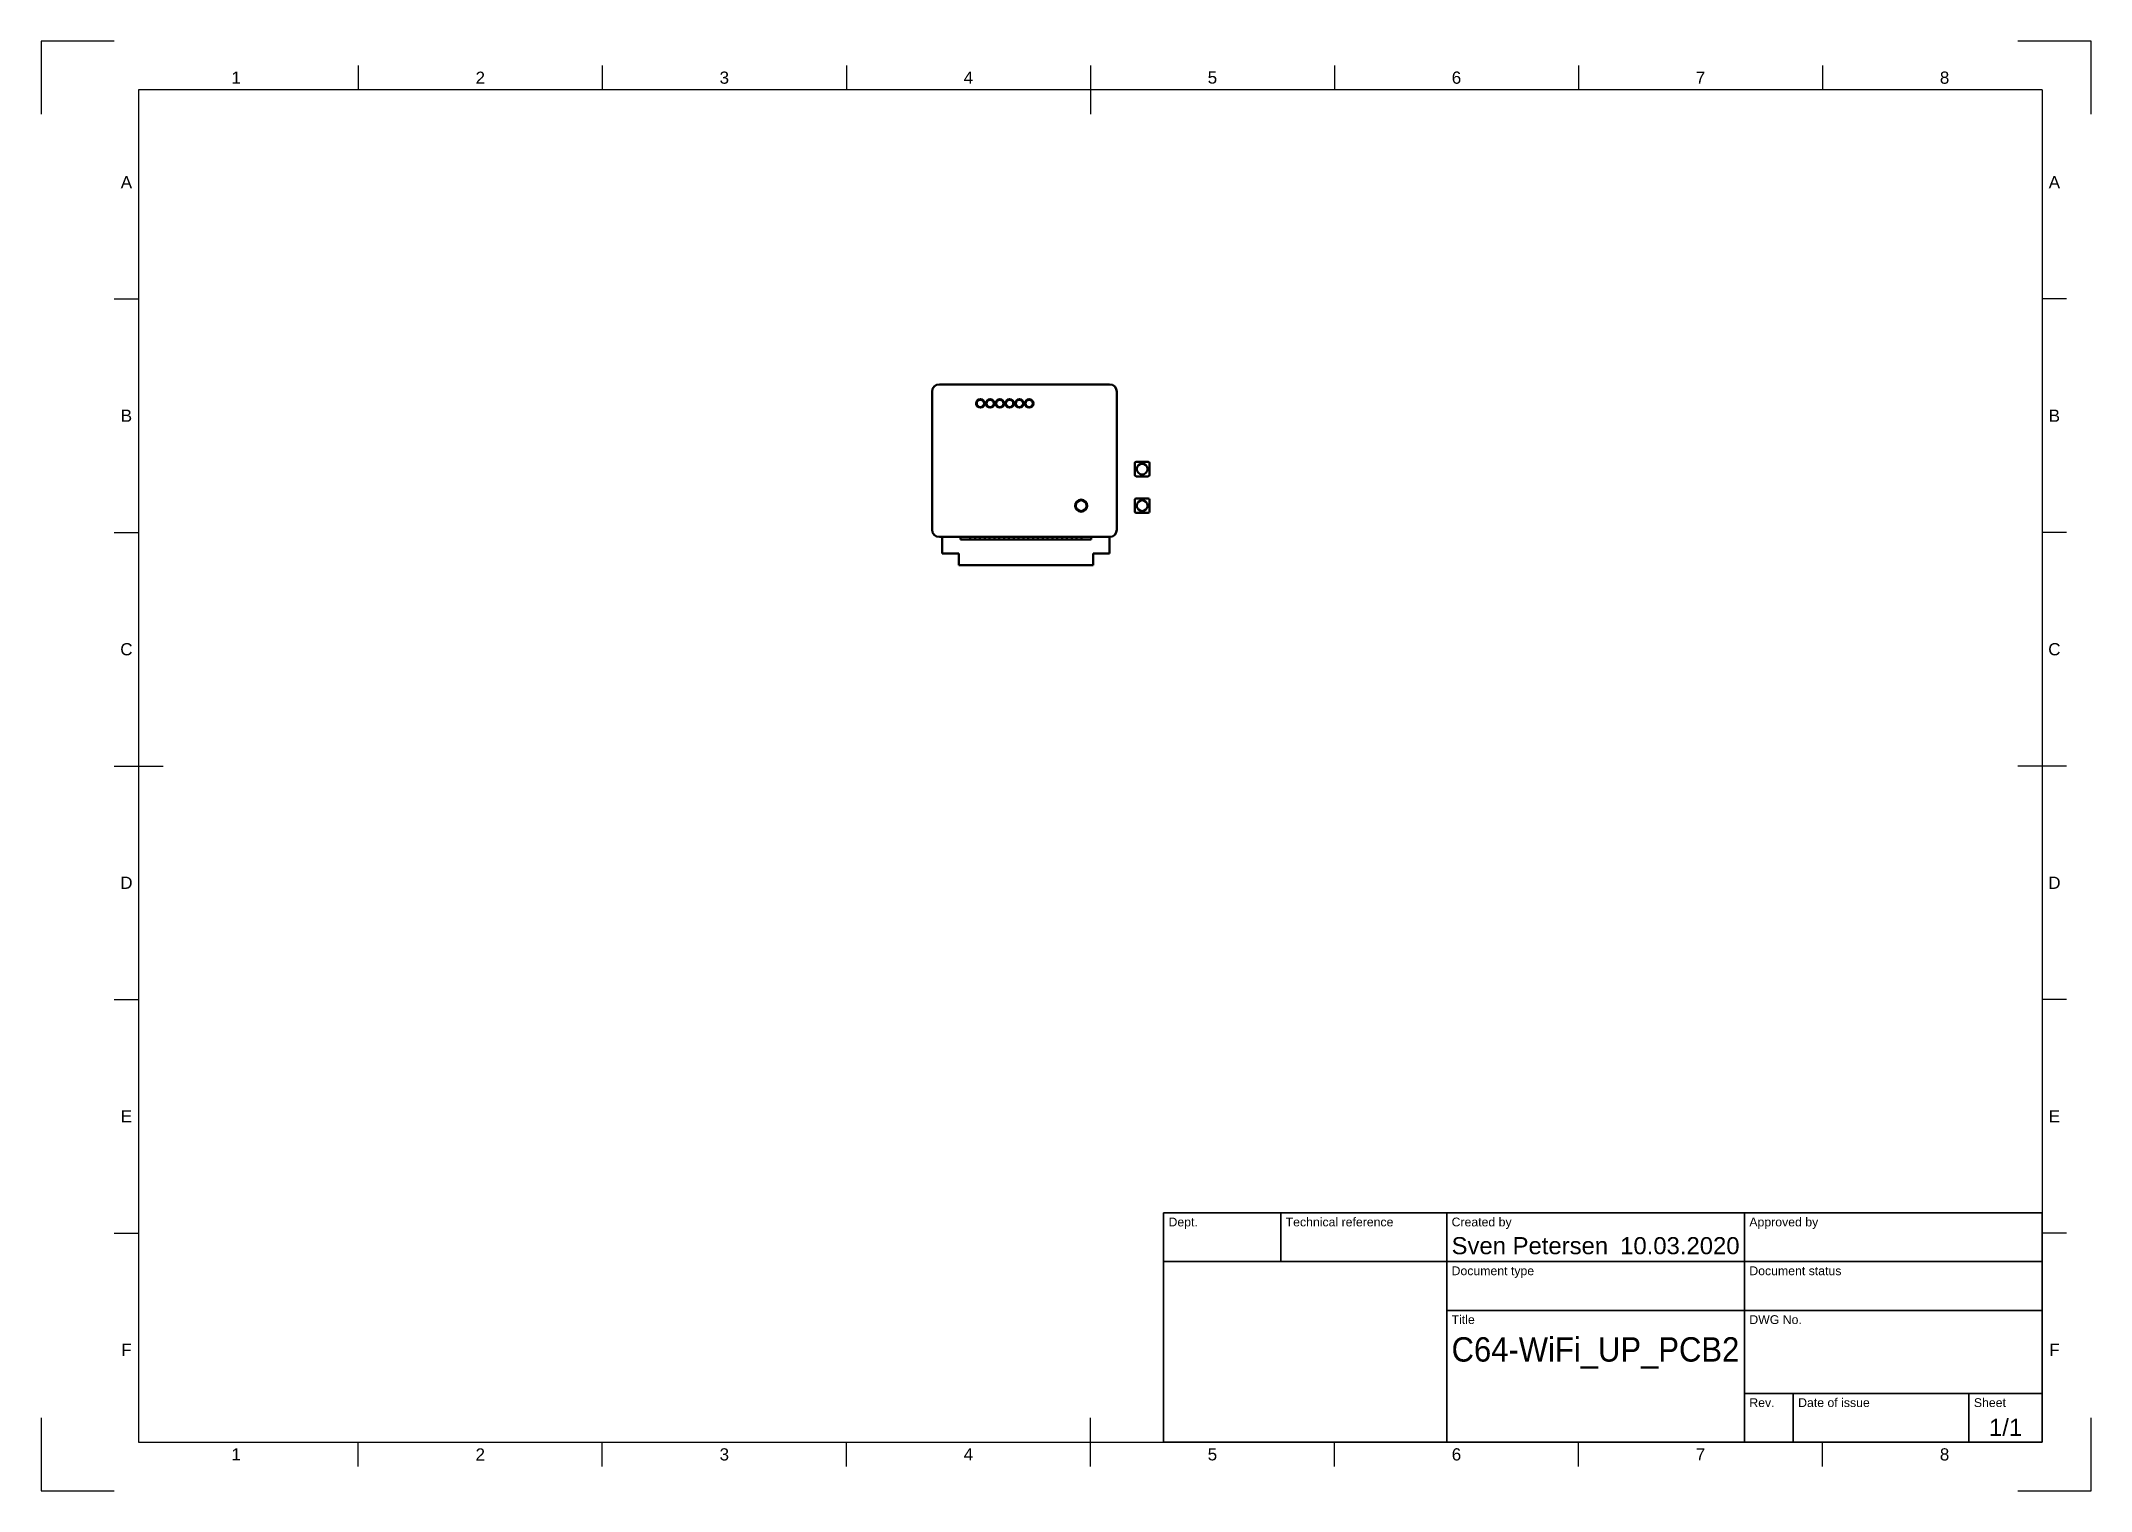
# Model space of a CAD drawing. Header units: millimetres. Extents: x 0 to 420, y 0 to 297.
import ezdxf
from ezdxf.enums import TextEntityAlignment as Align

# ---------------------------------------------------------------- set-up
doc = ezdxf.new("R2010")
doc.units = ezdxf.units.MM
doc.header["$LTSCALE"] = 0.75
for name, color, linetype, lineweight in [('Border', 7, 'Continuous', 25), ('TitleBlock', 7, 'Continuous', 35), ('Visible', 7, 'Continuous', 50)]:
    doc.layers.add(name, color=color, linetype=linetype, lineweight=lineweight)
doc.styles.add('FusionTitle', font='')
doc.styles.get('FusionTitle').set_extended_font_data('Arial Unicode MS')

# ---------------------------------------------------------------- blocks, each defined once
blk = doc.blocks.new('ISO_A3_SHEET')
at = {"layer": 'Border'}
for p, q in [((15, 297), (0, 297)), ((0, 297), (0, 282)), ((420, 297), (405, 297)), ((420, 282), (420, 297)), ((65, 292), (65, 287)), ((115, 292), (115, 287)), ((165, 292), (165, 287)), ((215, 292), (215, 282)), ((265, 292), (265, 287)), ((315, 292), (315, 287)), ((365, 292), (365, 287)), ((410, 287), (20, 287)), ((20, 287), (20, 10)), ((410, 287), (410, 10)), ((15, 244.16666), (20, 244.16666)), ((415, 244.16666), (410, 244.16666)), ((15, 196.33333), (20, 196.33333)), ((415, 196.33333), (410, 196.33333)), ((15, 148.5), (25, 148.5)), ((415, 148.5), (405, 148.5)), ((15, 100.66667), (20, 100.66667)), ((415, 100.66667), (410, 100.66667)), ((15, 52.83334), (20, 52.83334)), ((415, 52.83334), (410, 52.83334)), ((0, 15), (0, 0)), ((215, 5), (215, 15)), ((420, 0), (420, 15)), ((20, 10), (410, 10)), ((65, 5), (65, 10)), ((115, 5), (115, 10)), ((165, 5), (165, 10)), ((265, 5), (265, 10)), ((315, 5), (315, 10)), ((365, 5), (365, 10)), ((0, 0), (15, 0)), ((405, 0), (420, 0))]:
    blk.add_line(p, q, dxfattribs=at)
at = {"layer": 'Border', "style": 'FusionTitle'}
for s, p in [('1', (40, 289.5)), ('2', (90, 289.5)), ('3', (140, 289.5)), ('4', (190, 289.5)), ('5', (240, 289.5)), ('6', (290, 289.5)), ('7', (340, 289.5)), ('8', (390, 289.5)), ('A', (17.5, 268.08333)), ('A', (412.5, 268.08333)), ('B', (17.5, 220.25)), ('B', (412.5, 220.25)), ('C', (17.5, 172.41667)), ('C', (412.5, 172.41667)), ('D', (17.5, 124.58334)), ('D', (412.5, 124.58334)), ('E', (17.5, 76.75001)), ('E', (412.5, 76.75001)), ('F', (17.5, 28.91668)), ('F', (412.5, 28.91668)), ('1', (40, 7.5)), ('2', (90, 7.5)), ('3', (140, 7.5)), ('4', (190, 7.5)), ('5', (240, 7.5)), ('6', (290, 7.5)), ('7', (340, 7.5)), ('8', (390, 7.5))]:
    blk.add_text(s, height=2.5, dxfattribs=at).set_placement(p, align=Align.MIDDLE)
blk = doc.blocks.new('ISO_TITLEBLOCK')
at = {"layer": 'TitleBlock'}
for p, q in [((0, 47), (-180, 47)), ((-180, 47), (-180, 0)), ((-156, 37), (-156, 47)), ((-122, 0), (-122, 47)), ((-61, 0), (-61, 47)), ((0, 0), (0, 47)), ((-180, 37), (0, 37)), ((-122, 27), (0, 27)), ((-61, 10), (0, 10)), ((-51, 0), (-51, 10)), ((-15, 0), (-15, 10)), ((-180, 0), (0, 0))]:
    blk.add_line(p, q, dxfattribs=at)
at = {"layer": 'TitleBlock', "style": 'FusionTitle'}
for s, p in [('Dept.', (-179, 46)), ('Technical reference', (-155, 46)), ('Created by', (-121, 46)), ('Approved by', (-60, 46)), ('Document type', (-121, 36)), ('Document status', (-60, 36)), ('Title', (-121, 26)), ('DWG No.', (-60, 26)), ('Rev.', (-60, 9)), ('Date of issue', (-50, 9)), ('Sheet', (-14, 9))]:
    blk.add_text(s, height=1.8, dxfattribs=at).set_placement(p, align=Align.TOP_LEFT)
for tag, p, height in [('DEPT', (-179, 38.5), 3.5), ('TECHNICAL_REFERENCE', (-155, 38.5), 3.5), ('CREATED_BY', (-121, 38.5), 3.5), ('APPROVED_BY', (-60, 38.5), 3.5), ('DOCUMENT_TYPE', (-121, 28.5), 3.5), ('DOCUMENT_STATUS', (-60, 28.5), 3.5), ('TITLE_1', (-121, 16.5), 5), ('TITLE_2', (-121, 9), 5), ('TITLE_3', (-121, 1.5), 5), ('DATE_OF_ISSUE', (-50, 1.5), 3.5)]:
    blk.add_attdef(tag, p, '', height=height, dxfattribs=at)
for tag, p in [('CREATED_DATE', (-62, 38.5)), ('APPROVED_DATE', (-1, 38.5))]:
    blk.add_attdef(tag, text='', height=3.5, dxfattribs=at).set_placement(p, align=Align.RIGHT)
for tag, height, p in [('DRAWING_NUMBER', 5, (-30.5, 16.6)), ('REV', 3.5, (-56, 3.1)), ('SHEET', 3.5, (-7.5, 3.1))]:
    blk.add_attdef(tag, text='', height=height, dxfattribs=at).set_placement(p, align=Align.MIDDLE)

msp = doc.modelspace()

# ---------------------------------------------------------------- linework, layer by layer
at = {"layer": 'Visible'}
for p, q in [((182.551081, 225.173209, 4.425), (182.551081, 196.923225, 4.425)), ((218.911081, 226.673209, 4.425), (184.051081, 226.673209, 4.425)), ((192.451081, 223.523225, 3.975), (192.051081, 223.523225, 3.975)), ((192.851081, 223.523225, 3.975), (192.451081, 223.523225, 3.975)), ((194.451081, 223.523225, 3.975), (194.051081, 223.523225, 3.975)), ((194.851081, 223.523225, 3.975), (194.451081, 223.523225, 3.975)), ((196.451081, 223.523225, 3.975), (196.051081, 223.523225, 3.975)), ((196.851081, 223.523225, 3.975), (196.451081, 223.523225, 3.975)), ((198.451081, 223.523225, 3.975), (198.051081, 223.523225, 3.975)), ((198.851081, 223.523225, 3.975), (198.451081, 223.523225, 3.975)), ((200.451081, 223.523225, 3.975), (200.051081, 223.523225, 3.975)), ((200.851081, 223.523225, 3.975), (200.451081, 223.523225, 3.975)), ((202.451081, 223.523225, 3.975), (202.051081, 223.523225, 3.975)), ((202.851081, 223.523225, 3.975), (202.451081, 223.523225, 3.975)), ((220.411081, 196.923225, 4.425), (220.411081, 225.173209, 4.425)), ((224.101081, 208.123225, 4.425), (224.101081, 210.523225, 4.425)), ((226.801081, 210.823225, 4.425), (224.401081, 210.823225, 4.425)), ((227.101081, 208.123225, 4.425), (227.101081, 210.523225, 4.425)), ((224.401081, 207.823225, 4.425), (226.801081, 207.823225, 4.425)), ((224.101081, 200.623225, 4.425), (224.101081, 203.023225, 4.425)), ((226.801081, 203.323225, 4.425), (224.401081, 203.323225, 4.425)), ((227.101081, 200.623225, 4.425), (227.101081, 203.023225, 4.425)), ((224.401081, 200.323225, 4.425), (226.801081, 200.323225, 4.425)), ((184.051081, 195.423225, 4.425), (218.911081, 195.423225, 4.425)), ((184.661081, 195.423225, -0.575), (184.661081, 192.023225, -0.575)), ((188.386081, 194.923225, -0.575), (188.386081, 195.423225, -0.575)), ((215.186081, 194.923225, -0.575), (188.386081, 194.923225, -0.575)), ((190.396081, 194.923225, -2.825), (190.396081, 195.423225, -2.825)), ((191.396081, 194.923225, -2.825), (191.396081, 195.423225, -2.825)), ((192.376081, 194.923225, -2.825), (192.376081, 195.423225, -2.825)), ((193.376081, 194.923225, -2.825), (193.376081, 195.423225, -2.825)), ((194.356081, 194.923225, -2.825), (194.356081, 195.423225, -2.825)), ((195.356081, 194.923225, -2.825), (195.356081, 195.423225, -2.825)), ((196.336081, 194.923225, -2.825), (196.336081, 195.423225, -2.825)), ((197.336081, 194.923225, -2.825), (197.336081, 195.423225, -2.825)), ((198.316081, 194.923225, -2.825), (198.316081, 195.423225, -2.825)), ((199.316081, 194.923225, -2.825), (199.316081, 195.423225, -2.825)), ((200.296081, 194.923225, -2.825), (200.296081, 195.423225, -2.825)), ((201.296081, 194.923225, -2.825), (201.296081, 195.423225, -2.825)), ((202.276081, 194.923225, -2.825), (202.276081, 195.423225, -2.825)), ((203.276081, 195.423225, -2.825), (203.276081, 194.923225, -2.825)), ((204.256081, 194.923225, -2.825), (204.256081, 195.423225, -2.825)), ((205.256081, 194.923225, -2.825), (205.256081, 195.423225, -2.825)), ((206.236081, 194.923225, -2.825), (206.236081, 195.423225, -2.825)), ((207.236081, 195.423225, -2.825), (207.236081, 194.923225, -2.825)), ((208.216081, 194.923225, -2.825), (208.216081, 195.423225, -2.825)), ((209.216081, 195.423225, -2.825), (209.216081, 194.923225, -2.825)), ((210.196081, 194.923225, -2.825), (210.196081, 195.423225, -2.825)), ((211.196081, 194.923225, -2.825), (211.196081, 195.423225, -2.825)), ((212.176081, 194.923225, -2.825), (212.176081, 195.423225, -2.825)), ((213.176081, 195.423225, -2.825), (213.176081, 194.923225, -2.825)), ((215.186081, 195.423225, -0.575), (215.186081, 194.923225, -0.575)), ((218.911081, 192.023225, -0.575), (218.911081, 195.423225, -0.575)), ((184.661081, 192.023225, -0.575), (188.036081, 192.023225, -0.575)), ((188.036081, 192.023225, -0.575), (188.036081, 189.623225, -0.575)), ((188.036081, 189.623225, -0.575), (215.536081, 189.623225, -0.575)), ((215.536081, 192.023225, -0.575), (218.911081, 192.023225, -0.575)), ((215.536081, 189.623225, -0.575), (215.536081, 192.023225, -0.575))]:
    msp.add_line(p, q, dxfattribs=at)
at = {"layer": 'Visible', "extrusion": (0, 0, -1)}
for centre, radius in [((-192.451081, 222.773225, -5.425), 0.875), ((-194.451081, 222.773225, -5.425), 0.875), ((-196.451081, 222.773225, -5.425), 0.875), ((-198.451081, 222.773225, -5.425), 0.875), ((-200.451081, 222.773225, -5.425), 0.875), ((-202.451081, 222.773225, -5.425), 0.875), ((-213.101081, 201.823225, -5.425), 1.25)]:
    msp.add_circle(centre, radius, dxfattribs=at)
at = {"layer": 'Visible'}
for centre, radius in [((192.451081, 222.773225, 5.375), 0.75), ((194.451081, 222.773225, 5.375), 0.75), ((196.451081, 222.773225, 5.375), 0.75), ((198.451081, 222.773225, 5.375), 0.75), ((200.451081, 222.773225, 5.375), 0.75), ((202.451081, 222.773225, 5.375), 0.75), ((225.601081, 209.323225, 5.925), 1.1), ((213.101081, 201.823225, 5.925), 1.1), ((225.601081, 201.823225, 5.925), 1.1)]:
    msp.add_circle(centre, radius, dxfattribs=at)
for centre, radius, start, end in [((184.051081, 225.173209, 4.425), 1.5, 90, 180), ((192.451081, 222.773225, 3.975), 0.85, 118.0725, 61.9275), ((194.451081, 222.773225, 3.975), 0.85, 118.0725, 61.9275), ((196.451081, 222.773225, 3.975), 0.85, 118.0725, 61.9275), ((198.451081, 222.773225, 3.975), 0.85, 118.0725, 61.9275), ((200.451081, 222.773225, 3.975), 0.85, 118.0725, 61.9275), ((202.451081, 222.773225, 3.975), 0.85, 118.0725, 61.9275), ((218.911081, 225.173209, 4.425), 1.5, 0, 90), ((224.401081, 210.523225, 4.425), 0.3, 90, 180), ((226.801081, 210.523225, 4.425), 0.3, 0, 90), ((224.401081, 208.123225, 4.425), 0.3, 180, 270), ((226.801081, 208.123225, 4.425), 0.3, 270, 0), ((224.401081, 203.023225, 4.425), 0.3, 90, 180), ((226.801081, 203.023225, 4.425), 0.3, 0, 90), ((224.401081, 200.623225, 4.425), 0.3, 180, 270), ((226.801081, 200.623225, 4.425), 0.3, 270, 0), ((184.051081, 196.923225, 4.425), 1.5, 180, 270), ((218.911081, 196.923225, 4.425), 1.5, 270, 0)]:
    msp.add_arc(centre, radius, start, end, dxfattribs=at)

# ---------------------------------------------------------------- block references
at = {"layer": 'Border'}
msp.add_blockref('ISO_A3_SHEET', (0, 0), dxfattribs=at)
at = {"layer": 'TitleBlock'}
ref = msp.add_blockref('ISO_TITLEBLOCK', (410, 10), dxfattribs=at)
ref.add_attrib('CREATED_DATE', '10.03.2020', dxfattribs={"height": 3.5, "style": 'FusionTitle'}).set_placement((348, 48.5), align=Align.RIGHT)
ref.add_attrib('SHEET', '1/1', dxfattribs={"height": 3.5, "style": 'FusionTitle'}).set_placement((402.5, 13.1), align=Align.MIDDLE)
ref.add_attrib('TITLE_1', 'C64-WiFi_UP_PCB2', (289, 26.5), dxfattribs={"height": 5, "style": 'FusionTitle', "width": 0.909491})
ref.add_attrib('CREATED_BY', 'Sven Petersen', (289, 48.5), dxfattribs={"height": 3.5, "style": 'FusionTitle'})

doc.saveas('drawing.dxf')
